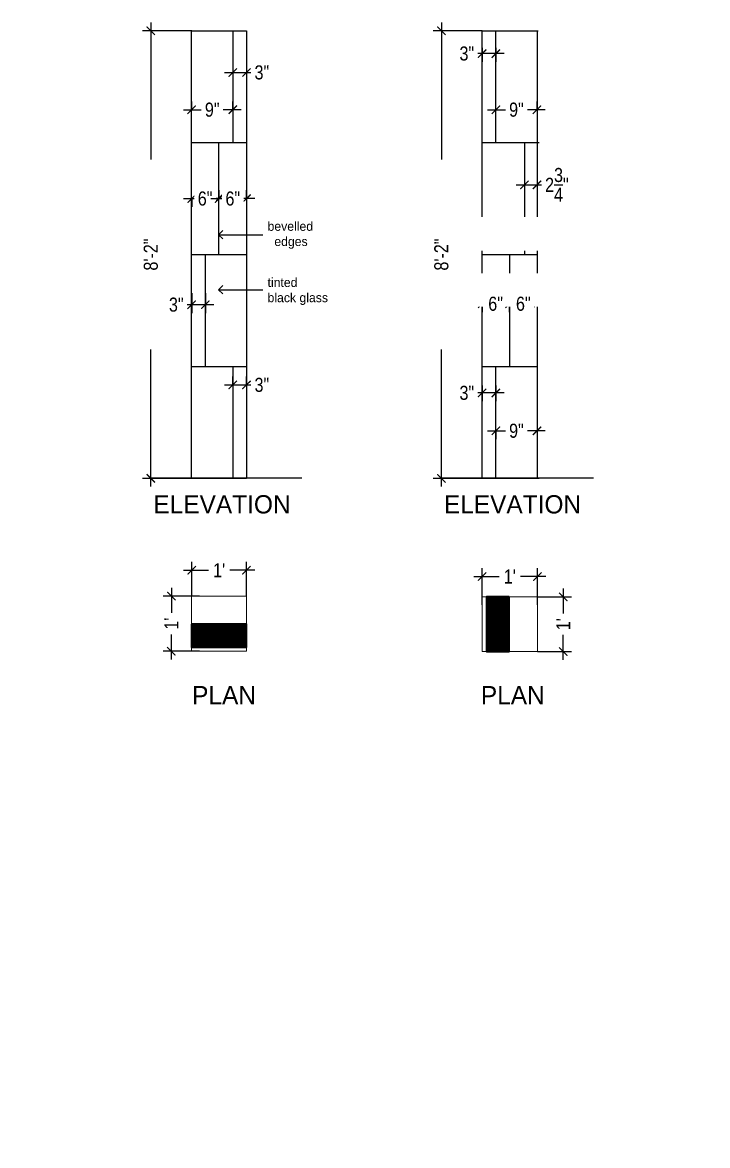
# Model space of a CAD drawing. Header units: inches. Extents: x -109431 to 29005, y -34715 to -1756.
# Drawn here: x -38152.9 to -38003, y -12079.6 to -11833.6 of the extents above; entities that cross this region are included whole.
import ezdxf

# ---------------------------------------------------------------- set-up
doc = ezdxf.new("R2010")
doc.units = ezdxf.units.IN
doc.header["$LTSCALE"] = 0.05
doc.header["$MEASUREMENT"] = 0
doc.header["$PDMODE"] = 3
doc.header["$PDSIZE"] = -4
doc.linetypes.add('ACAD_ISO03W100', pattern=[30, 12, -18])
doc.linetypes.add('DASHED2', pattern=[0.375, 0.25, -0.125])
doc.layers.get('Defpoints').update_dxf_attribs({"linetype": 'DASHED2'})
for name, color, linetype in [('Column', 6, 'Continuous'), ('Flooring Layout', 7, 'Continuous'), ('text', 4, 'Continuous')]:
    doc.layers.add(name, color=color, linetype=linetype)
doc.layers.add('FURNITURE', color=1, linetype='Continuous', lineweight=18)
doc.layers.add('WALL', color=7, linetype='Continuous', lineweight=35)
doc.styles.add('4MMOF3-8', font='ARIALN.TTF', dxfattribs={"height": 5.12})
doc.styles.add('9-128OF1-4', font='ARIALN.TTF', dxfattribs={"height": 3.0792})
doc.dimstyles.new('DIM 1-4', dxfattribs={"dimtxt": 3.0792, "dimasz": 1.82, "dimexe": 1.82, "dimexo": 0, "dimgap": 0.09, "dimtad": 0, "dimzin": 0, "dimdsep": 46, "dimlunit": 4, "dimtxsty": '9-128OF1-4', "dimblk": 'ARCHTICK', "dimcen": 1.8125, "dimdle": 1.82, "dimclrd": 8, "dimclre": 8, "dimadec": 0, "dimazin": 0, "dimtfac": 1, "dimtofl": 0, "dimtmove": 0, "dimatfit": 3, "dimldrblk": 'OPEN90', "dimfxl": 1, "dimtolj": 1, "dimtzin": 0, "dimlwd": -1, "dimarcsym": 0})

# ---------------------------------------------------------------- blocks, each defined once
blk = doc.blocks.new('_ArchTick')
at = {"color": 0, "const_width": 0.15}
blk.add_lwpolyline([(-0.5, -0.5), (0.5, 0.5)], dxfattribs=at)
blk = doc.blocks.new('*D874')
at = {"layer": 'Defpoints', "color": 0, "ltscale": 50, "transparency": 16777216}
for p in [(-38115.87, -11953.58), (-38115.87, -11959.24), (-38103.87, -11959.24)]:
    blk.add_point(p, dxfattribs=at)
at = {"layer": 'Flooring Layout', "color": 8, "linetype": 'ACAD_ISO03W100', "ltscale": 50, "transparency": 16777216}
for p, q in [((-38117.69, -11953.58), (-38111, -11953.58)), ((-38102.05, -11953.58), (-38108.74, -11953.58))]:
    blk.add_line(p, q, dxfattribs=at)
at = {"layer": 'Flooring Layout', "color": 8, "linetype": 'ACAD_ISO03W100', "lineweight": -2, "ltscale": 50, "transparency": 16777216}
for p, q in [((-38115.87, -11959.24), (-38115.87, -11951.76)), ((-38103.87, -11959.24), (-38103.87, -11951.76))]:
    blk.add_line(p, q, dxfattribs=at)
at = {"layer": 'Flooring Layout', "color": 8, "ltscale": 50, "transparency": 16777216, "xscale": 1.82, "yscale": 1.82, "zscale": 1.82, "rotation": 180}
blk.add_blockref('_ArchTick', (-38115.87, -11953.58), dxfattribs=at)
at = {"layer": 'Flooring Layout', "color": 8, "ltscale": 50, "transparency": 16777216, "xscale": 1.82, "yscale": 1.82, "zscale": 1.82}
blk.add_blockref('_ArchTick', (-38103.87, -11953.58), dxfattribs=at)
at = {"layer": 'Flooring Layout', "color": 0, "ltscale": 50, "transparency": 16777216, "insert": (-38109.87, -11953.58), "char_height": 3.079, "attachment_point": 5, "style": '9-128OF1-4', "bg_fill": 3, "box_fill_scale": 1.25, "bg_fill_color": 256, "bg_fill_true_color": 13158600, "bg_fill_transparency": 0}
blk.add_mtext("\\A1;1'", dxfattribs=at)
blk = doc.blocks.new('_Open90')
at = {"color": 0, "linetype": 'ByBlock', "lineweight": -2}
for p, q in [((0, 0), (-1, 0)), ((-0.5, 0.5), (0, 0)), ((0, 0), (-0.5, -0.5))]:
    blk.add_line(p, q, dxfattribs=at)
blk = doc.blocks.new('*D875')
at = {"layer": 'Defpoints', "color": 0, "ltscale": 50, "transparency": 16777216}
for p in [(-38114.13, -11959.24), (-38120.32, -11971.32), (-38114.13, -11971.32)]:
    blk.add_point(p, dxfattribs=at)
at = {"layer": 'Flooring Layout', "color": 8, "linetype": 'ACAD_ISO03W100', "ltscale": 50, "transparency": 16777216}
for p, q in [((-38120.32, -11957.42), (-38120.32, -11964.15)), ((-38120.32, -11973.14), (-38120.32, -11966.42))]:
    blk.add_line(p, q, dxfattribs=at)
at = {"layer": 'Flooring Layout', "color": 8, "linetype": 'ACAD_ISO03W100', "lineweight": -2, "ltscale": 50, "transparency": 16777216}
for p, q in [((-38114.13, -11959.24), (-38122.14, -11959.24)), ((-38114.13, -11971.32), (-38122.14, -11971.32))]:
    blk.add_line(p, q, dxfattribs=at)
at = {"layer": 'Flooring Layout', "color": 8, "ltscale": 50, "transparency": 16777216, "xscale": 1.82, "yscale": 1.82, "zscale": 1.82}
for p, rotation in [((-38120.32, -11959.24), 90), ((-38120.32, -11971.32), 270)]:
    blk.add_blockref('_ArchTick', p, dxfattribs=dict(at, rotation=rotation))
at = {"layer": 'Flooring Layout', "color": 0, "ltscale": 50, "transparency": 16777216, "insert": (-38120.32, -11965.28), "char_height": 3.079, "attachment_point": 5, "rotation": 90, "style": '9-128OF1-4', "bg_fill": 3, "box_fill_scale": 1.25, "bg_fill_color": 256, "bg_fill_true_color": 13158600, "bg_fill_transparency": 0}
blk.add_mtext("\\A1;1'", dxfattribs=at)
blk = doc.blocks.new('*D877')
at = {"layer": 'Defpoints', "color": 0, "ltscale": 50, "transparency": 16777216}
for p in [(-38040.22, -11959.41), (-38034.56, -11959.41), (-38040.22, -11971.41)]:
    blk.add_point(p, dxfattribs=at)
at = {"layer": 'Flooring Layout', "color": 8, "linetype": 'ACAD_ISO03W100', "ltscale": 50, "transparency": 16777216}
for p, q in [((-38034.56, -11957.59), (-38034.56, -11964.27)), ((-38034.56, -11973.23), (-38034.56, -11966.54))]:
    blk.add_line(p, q, dxfattribs=at)
at = {"layer": 'Flooring Layout', "color": 8, "linetype": 'ACAD_ISO03W100', "lineweight": -2, "ltscale": 50, "transparency": 16777216}
for p, q in [((-38040.22, -11959.41), (-38032.74, -11959.41)), ((-38040.22, -11971.41), (-38032.74, -11971.41))]:
    blk.add_line(p, q, dxfattribs=at)
at = {"layer": 'Flooring Layout', "color": 8, "ltscale": 50, "transparency": 16777216, "xscale": 1.82, "yscale": 1.82, "zscale": 1.82}
for p, rotation in [((-38034.56, -11959.41), 90), ((-38034.56, -11971.41), 270)]:
    blk.add_blockref('_ArchTick', p, dxfattribs=dict(at, rotation=rotation))
at = {"layer": 'Flooring Layout', "color": 0, "ltscale": 50, "transparency": 16777216, "insert": (-38034.56, -11965.41), "char_height": 3.079, "attachment_point": 5, "rotation": 90, "style": '9-128OF1-4', "bg_fill": 3, "box_fill_scale": 1.25, "bg_fill_color": 256, "bg_fill_true_color": 13158600, "bg_fill_transparency": 0}
blk.add_mtext("\\A1;1'", dxfattribs=at)
blk = doc.blocks.new('*D876')
at = {"layer": 'Defpoints', "color": 0, "ltscale": 50, "transparency": 16777216}
for p in [(-38052.3, -11954.96), (-38052.3, -11961.15), (-38040.22, -11961.15)]:
    blk.add_point(p, dxfattribs=at)
at = {"layer": 'Flooring Layout', "color": 8, "linetype": 'ACAD_ISO03W100', "lineweight": -2, "ltscale": 50, "transparency": 16777216}
for p, q in [((-38052.3, -11961.15), (-38052.3, -11953.14)), ((-38040.22, -11961.15), (-38040.22, -11953.14))]:
    blk.add_line(p, q, dxfattribs=at)
at = {"layer": 'Flooring Layout', "color": 8, "linetype": 'ACAD_ISO03W100', "ltscale": 50, "transparency": 16777216}
for p, q in [((-38054.12, -11954.96), (-38047.39, -11954.96)), ((-38038.4, -11954.96), (-38045.13, -11954.96))]:
    blk.add_line(p, q, dxfattribs=at)
at = {"layer": 'Flooring Layout', "color": 8, "ltscale": 50, "transparency": 16777216, "xscale": 1.82, "yscale": 1.82, "zscale": 1.82, "rotation": 180}
blk.add_blockref('_ArchTick', (-38052.3, -11954.96), dxfattribs=at)
at = {"layer": 'Flooring Layout', "color": 8, "ltscale": 50, "transparency": 16777216, "xscale": 1.82, "yscale": 1.82, "zscale": 1.82}
blk.add_blockref('_ArchTick', (-38040.22, -11954.96), dxfattribs=at)
at = {"layer": 'Flooring Layout', "color": 0, "ltscale": 50, "transparency": 16777216, "insert": (-38046.26, -11954.96), "char_height": 3.079, "attachment_point": 5, "style": '9-128OF1-4', "bg_fill": 3, "box_fill_scale": 1.25, "bg_fill_color": 256, "bg_fill_true_color": 13158600, "bg_fill_transparency": 0}
blk.add_mtext("\\A1;1'", dxfattribs=at)
blk = doc.blocks.new('*D878')
at = {"layer": 'Defpoints', "color": 0, "ltscale": 50, "transparency": 16777216}
blk.add_point((-38106.87, -11842.11), dxfattribs=at)
at = {"layer": 'Flooring Layout', "color": 8, "linetype": 'ACAD_ISO03W100', "lineweight": -2, "ltscale": 50, "transparency": 16777216}
for p, q in [((-38106.87, -11842.11), (-38106.87, -11846.42)), ((-38103.87, -11842.11), (-38103.87, -11846.42))]:
    blk.add_line(p, q, dxfattribs=at)
at = {"layer": 'Flooring Layout', "color": 8, "linetype": 'ACAD_ISO03W100', "ltscale": 50, "transparency": 16777216}
for p, q in [((-38108.69, -11844.6), (-38103.87, -11844.6)), ((-38103.87, -11844.6), (-38102.05, -11844.6))]:
    blk.add_line(p, q, dxfattribs=at)
at = {"layer": 'Flooring Layout', "color": 8, "ltscale": 50, "transparency": 16777216, "xscale": 1.82, "yscale": 1.82, "zscale": 1.82, "rotation": 180}
blk.add_blockref('_ArchTick', (-38106.87, -11844.6), dxfattribs=at)
at = {"layer": 'Flooring Layout', "color": 8, "ltscale": 50, "transparency": 16777216, "xscale": 1.82, "yscale": 1.82, "zscale": 1.82}
blk.add_blockref('_ArchTick', (-38103.87, -11844.6), dxfattribs=at)
at = {"layer": 'Flooring Layout', "color": 0, "ltscale": 50, "transparency": 16777216, "insert": (-38100.51, -11844.6), "char_height": 3.079, "attachment_point": 5, "style": '9-128OF1-4', "bg_fill": 3, "box_fill_scale": 1.25, "bg_fill_color": 256, "bg_fill_true_color": 13158600, "bg_fill_transparency": 0}
blk.add_mtext('\\A1;3"', dxfattribs=at)
at = {"layer": 'Defpoints', "color": 0, "ltscale": 50, "transparency": 16777216}
for p in [(-38103.87, -11842.11), (-38103.87, -11844.6)]:
    blk.add_point(p, dxfattribs=at)
blk = doc.blocks.new('*D879')
at = {"layer": 'Flooring Layout', "color": 8, "linetype": 'ACAD_ISO03W100', "ltscale": 50, "transparency": 16777216}
for p, q in [((-38117.69, -11872.21), (-38114.49, -11872.21)), ((-38108.18, -11872.21), (-38111.38, -11872.21))]:
    blk.add_line(p, q, dxfattribs=at)
at = {"layer": 'Flooring Layout', "color": 8, "linetype": 'ACAD_ISO03W100', "lineweight": -2, "ltscale": 50, "transparency": 16777216}
for p, q in [((-38115.87, -11872.21), (-38115.87, -11874.03)), ((-38110, -11872.21), (-38110, -11874.03))]:
    blk.add_line(p, q, dxfattribs=at)
at = {"layer": 'Flooring Layout', "color": 8, "ltscale": 50, "transparency": 16777216, "xscale": 1.82, "yscale": 1.82, "zscale": 1.82, "rotation": 180}
blk.add_blockref('_ArchTick', (-38115.87, -11872.21), dxfattribs=at)
at = {"layer": 'Flooring Layout', "color": 8, "ltscale": 50, "transparency": 16777216, "xscale": 1.82, "yscale": 1.82, "zscale": 1.82}
blk.add_blockref('_ArchTick', (-38110, -11872.21), dxfattribs=at)
at = {"layer": 'Flooring Layout', "color": 0, "ltscale": 50, "transparency": 16777216, "insert": (-38112.93, -11872.21), "char_height": 3.079, "attachment_point": 5, "style": '9-128OF1-4', "bg_fill": 3, "box_fill_scale": 1.25, "bg_fill_color": 256, "bg_fill_true_color": 13158600, "bg_fill_transparency": 0}
blk.add_mtext('\\A1;6"', dxfattribs=at)
at = {"layer": 'Defpoints', "color": 0, "ltscale": 50, "transparency": 16777216}
for p in [(-38115.87, -11872.21), (-38115.87, -11872.21), (-38110, -11872.21)]:
    blk.add_point(p, dxfattribs=at)
blk = doc.blocks.new('*D880')
at = {"layer": 'Flooring Layout', "color": 8, "linetype": 'ACAD_ISO03W100', "ltscale": 50, "transparency": 16777216}
for p, q in [((-38111.69, -11872.21), (-38108.42, -11872.21)), ((-38102.05, -11872.21), (-38105.32, -11872.21))]:
    blk.add_line(p, q, dxfattribs=at)
at = {"layer": 'Flooring Layout', "color": 8, "linetype": 'ACAD_ISO03W100', "lineweight": -2, "ltscale": 50, "transparency": 16777216}
for p, q in [((-38109.87, -11872.21), (-38109.87, -11870.39)), ((-38103.87, -11872.21), (-38103.87, -11870.39))]:
    blk.add_line(p, q, dxfattribs=at)
at = {"layer": 'Flooring Layout', "color": 8, "ltscale": 50, "transparency": 16777216, "xscale": 1.82, "yscale": 1.82, "zscale": 1.82, "rotation": 180}
blk.add_blockref('_ArchTick', (-38109.87, -11872.21), dxfattribs=at)
at = {"layer": 'Flooring Layout', "color": 8, "ltscale": 50, "transparency": 16777216, "xscale": 1.82, "yscale": 1.82, "zscale": 1.82}
blk.add_blockref('_ArchTick', (-38103.87, -11872.21), dxfattribs=at)
at = {"layer": 'Flooring Layout', "color": 0, "ltscale": 50, "transparency": 16777216, "insert": (-38106.87, -11872.21), "char_height": 3.079, "attachment_point": 5, "style": '9-128OF1-4', "bg_fill": 3, "box_fill_scale": 1.25, "bg_fill_color": 256, "bg_fill_true_color": 13158600, "bg_fill_transparency": 0}
blk.add_mtext('\\A1;6"', dxfattribs=at)
at = {"layer": 'Defpoints', "color": 0, "ltscale": 50, "transparency": 16777216}
for p in [(-38109.87, -11872.21), (-38109.87, -11872.21), (-38103.87, -11872.21)]:
    blk.add_point(p, dxfattribs=at)
blk = doc.blocks.new('*D881')
at = {"layer": 'Defpoints', "color": 0, "ltscale": 50, "transparency": 16777216}
blk.add_point((-38112.87, -11892.95), dxfattribs=at)
at = {"layer": 'Flooring Layout', "color": 8, "linetype": 'ACAD_ISO03W100', "lineweight": -2, "ltscale": 50, "transparency": 16777216}
for p, q in [((-38115.87, -11892.95), (-38115.87, -11897.26)), ((-38112.87, -11892.95), (-38112.87, -11897.26))]:
    blk.add_line(p, q, dxfattribs=at)
at = {"layer": 'Flooring Layout', "color": 8, "linetype": 'ACAD_ISO03W100', "ltscale": 50, "transparency": 16777216}
for p, q in [((-38115.87, -11895.44), (-38117.69, -11895.44)), ((-38111.05, -11895.44), (-38115.87, -11895.44))]:
    blk.add_line(p, q, dxfattribs=at)
at = {"layer": 'Flooring Layout', "color": 8, "ltscale": 50, "transparency": 16777216, "xscale": 1.82, "yscale": 1.82, "zscale": 1.82, "rotation": 180}
blk.add_blockref('_ArchTick', (-38115.87, -11895.44), dxfattribs=at)
at = {"layer": 'Flooring Layout', "color": 8, "ltscale": 50, "transparency": 16777216, "xscale": 1.82, "yscale": 1.82, "zscale": 1.82}
blk.add_blockref('_ArchTick', (-38112.87, -11895.44), dxfattribs=at)
at = {"layer": 'Flooring Layout', "color": 0, "ltscale": 50, "transparency": 16777216, "insert": (-38119.24, -11895.44), "char_height": 3.079, "attachment_point": 5, "style": '9-128OF1-4', "bg_fill": 3, "box_fill_scale": 1.25, "bg_fill_color": 256, "bg_fill_true_color": 13158600, "bg_fill_transparency": 0}
blk.add_mtext('\\A1;3"', dxfattribs=at)
at = {"layer": 'Defpoints', "color": 0, "ltscale": 50, "transparency": 16777216}
for p in [(-38115.87, -11892.95), (-38115.87, -11895.44)]:
    blk.add_point(p, dxfattribs=at)
blk = doc.blocks.new('*D882')
at = {"layer": 'Defpoints', "color": 0, "ltscale": 50, "transparency": 16777216}
blk.add_point((-38106.87, -11913.01), dxfattribs=at)
at = {"layer": 'Flooring Layout', "color": 8, "linetype": 'ACAD_ISO03W100', "lineweight": -2, "ltscale": 50, "transparency": 16777216}
for p, q in [((-38106.87, -11913.01), (-38106.87, -11911.19)), ((-38103.87, -11913.01), (-38103.87, -11911.19))]:
    blk.add_line(p, q, dxfattribs=at)
at = {"layer": 'Flooring Layout', "color": 8, "linetype": 'ACAD_ISO03W100', "ltscale": 50, "transparency": 16777216}
for p, q in [((-38108.69, -11913.01), (-38103.87, -11913.01)), ((-38103.87, -11913.01), (-38102.05, -11913.01))]:
    blk.add_line(p, q, dxfattribs=at)
at = {"layer": 'Flooring Layout', "color": 8, "ltscale": 50, "transparency": 16777216, "xscale": 1.82, "yscale": 1.82, "zscale": 1.82, "rotation": 180}
blk.add_blockref('_ArchTick', (-38106.87, -11913.01), dxfattribs=at)
at = {"layer": 'Flooring Layout', "color": 8, "ltscale": 50, "transparency": 16777216, "xscale": 1.82, "yscale": 1.82, "zscale": 1.82}
blk.add_blockref('_ArchTick', (-38103.87, -11913.01), dxfattribs=at)
at = {"layer": 'Flooring Layout', "color": 0, "ltscale": 50, "transparency": 16777216, "insert": (-38100.51, -11913.01), "char_height": 3.079, "attachment_point": 5, "style": '9-128OF1-4', "bg_fill": 3, "box_fill_scale": 1.25, "bg_fill_color": 256, "bg_fill_true_color": 13158600, "bg_fill_transparency": 0}
blk.add_mtext('\\A1;3"', dxfattribs=at)
at = {"layer": 'Defpoints', "color": 0, "ltscale": 50, "transparency": 16777216}
blk.add_point((-38103.87, -11913.01), dxfattribs=at)
blk.add_point((-38103.87, -11913.01), dxfattribs=at)
blk = doc.blocks.new('*D883')
at = {"layer": 'Defpoints', "color": 0, "ltscale": 50, "transparency": 16777216}
blk.add_point((-38049.3, -11839.16), dxfattribs=at)
at = {"layer": 'Flooring Layout', "color": 8, "linetype": 'ACAD_ISO03W100', "ltscale": 50, "transparency": 16777216}
for p, q in [((-38052.3, -11840.46), (-38054.12, -11840.46)), ((-38047.48, -11840.46), (-38052.3, -11840.46))]:
    blk.add_line(p, q, dxfattribs=at)
at = {"layer": 'Flooring Layout', "color": 8, "linetype": 'ACAD_ISO03W100', "lineweight": -2, "ltscale": 50, "transparency": 16777216}
for p, q in [((-38052.3, -11839.16), (-38052.3, -11842.28)), ((-38049.3, -11839.16), (-38049.3, -11842.28))]:
    blk.add_line(p, q, dxfattribs=at)
at = {"layer": 'Flooring Layout', "color": 8, "ltscale": 50, "transparency": 16777216, "xscale": 1.82, "yscale": 1.82, "zscale": 1.82, "rotation": 180}
blk.add_blockref('_ArchTick', (-38052.3, -11840.46), dxfattribs=at)
at = {"layer": 'Flooring Layout', "color": 8, "ltscale": 50, "transparency": 16777216, "xscale": 1.82, "yscale": 1.82, "zscale": 1.82}
blk.add_blockref('_ArchTick', (-38049.3, -11840.46), dxfattribs=at)
at = {"layer": 'Flooring Layout', "color": 0, "ltscale": 50, "transparency": 16777216, "insert": (-38055.66, -11840.46), "char_height": 3.079, "attachment_point": 5, "style": '9-128OF1-4', "bg_fill": 3, "box_fill_scale": 1.25, "bg_fill_color": 256, "bg_fill_true_color": 13158600, "bg_fill_transparency": 0}
blk.add_mtext('\\A1;3"', dxfattribs=at)
at = {"layer": 'Defpoints', "color": 0, "ltscale": 50, "transparency": 16777216}
for p in [(-38052.3, -11839.16), (-38052.3, -11840.46)]:
    blk.add_point(p, dxfattribs=at)
blk = doc.blocks.new('*D884')
at = {"layer": 'Defpoints', "color": 0, "ltscale": 50, "transparency": 16777216}
blk.add_point((-38043.05, -11866.74), dxfattribs=at)
at = {"layer": 'Flooring Layout', "color": 8, "linetype": 'ACAD_ISO03W100', "lineweight": -2, "ltscale": 50, "transparency": 16777216}
for p, q in [((-38043.05, -11866.74), (-38043.05, -11871.01)), ((-38040.3, -11866.74), (-38040.3, -11871.01))]:
    blk.add_line(p, q, dxfattribs=at)
at = {"layer": 'Flooring Layout', "color": 8, "linetype": 'ACAD_ISO03W100', "ltscale": 50, "transparency": 16777216}
for p, q in [((-38044.87, -11869.19), (-38040.3, -11869.19)), ((-38040.3, -11869.19), (-38038.48, -11869.19))]:
    blk.add_line(p, q, dxfattribs=at)
at = {"layer": 'Flooring Layout', "color": 8, "ltscale": 50, "transparency": 16777216, "xscale": 1.82, "yscale": 1.82, "zscale": 1.82, "rotation": 180}
blk.add_blockref('_ArchTick', (-38043.05, -11869.19), dxfattribs=at)
at = {"layer": 'Flooring Layout', "color": 8, "ltscale": 50, "transparency": 16777216, "xscale": 1.82, "yscale": 1.82, "zscale": 1.82}
blk.add_blockref('_ArchTick', (-38040.3, -11869.19), dxfattribs=at)
at = {"layer": 'Flooring Layout', "color": 0, "ltscale": 50, "transparency": 16777216, "insert": (-38035.95, -11869.19), "char_height": 3.0792, "attachment_point": 5, "style": '9-128OF1-4', "bg_fill": 3, "box_fill_scale": 1.25, "bg_fill_color": 256, "bg_fill_true_color": 13158600, "bg_fill_transparency": 0}
blk.add_mtext('\\A1;2{\\H1x;\\S3/4;}"', dxfattribs=at)
at = {"layer": 'Defpoints', "color": 0, "ltscale": 50, "transparency": 16777216}
for p in [(-38040.3, -11866.74), (-38040.3, -11869.19)]:
    blk.add_point(p, dxfattribs=at)
blk = doc.blocks.new('*D885')
at = {"layer": 'Defpoints', "color": 0, "ltscale": 50, "transparency": 16777216}
blk.add_point((-38049.3, -11913.14), dxfattribs=at)
at = {"layer": 'Flooring Layout', "color": 8, "linetype": 'ACAD_ISO03W100', "lineweight": -2, "ltscale": 50, "transparency": 16777216}
for p, q in [((-38052.3, -11913.14), (-38052.3, -11916.58)), ((-38049.3, -11913.14), (-38049.3, -11916.58))]:
    blk.add_line(p, q, dxfattribs=at)
at = {"layer": 'Flooring Layout', "color": 8, "linetype": 'ACAD_ISO03W100', "ltscale": 50, "transparency": 16777216}
for p, q in [((-38052.3, -11914.76), (-38054.12, -11914.76)), ((-38047.48, -11914.76), (-38052.3, -11914.76))]:
    blk.add_line(p, q, dxfattribs=at)
at = {"layer": 'Flooring Layout', "color": 8, "ltscale": 50, "transparency": 16777216, "xscale": 1.82, "yscale": 1.82, "zscale": 1.82, "rotation": 180}
blk.add_blockref('_ArchTick', (-38052.3, -11914.76), dxfattribs=at)
at = {"layer": 'Flooring Layout', "color": 8, "ltscale": 50, "transparency": 16777216, "xscale": 1.82, "yscale": 1.82, "zscale": 1.82}
blk.add_blockref('_ArchTick', (-38049.3, -11914.76), dxfattribs=at)
at = {"layer": 'Flooring Layout', "color": 0, "ltscale": 50, "transparency": 16777216, "insert": (-38055.66, -11914.76), "char_height": 3.079, "attachment_point": 5, "style": '9-128OF1-4', "bg_fill": 3, "box_fill_scale": 1.25, "bg_fill_color": 256, "bg_fill_true_color": 13158600, "bg_fill_transparency": 0}
blk.add_mtext('\\A1;3"', dxfattribs=at)
at = {"layer": 'Defpoints', "color": 0, "ltscale": 50, "transparency": 16777216}
for p in [(-38052.3, -11913.14), (-38052.3, -11914.76)]:
    blk.add_point(p, dxfattribs=at)
blk = doc.blocks.new('*D887')
at = {"layer": 'Flooring Layout', "color": 8, "linetype": 'ACAD_ISO03W100', "ltscale": 50, "transparency": 16777216}
for p, q in [((-38054.12, -11895.25), (-38050.91, -11895.25)), ((-38044.6, -11895.25), (-38047.81, -11895.25))]:
    blk.add_line(p, q, dxfattribs=at)
at = {"layer": 'Flooring Layout', "color": 8, "linetype": 'ACAD_ISO03W100', "lineweight": -2, "ltscale": 50, "transparency": 16777216}
for p, q in [((-38052.3, -11895.25), (-38052.3, -11897.07)), ((-38046.42, -11895.25), (-38046.42, -11897.07))]:
    blk.add_line(p, q, dxfattribs=at)
at = {"layer": 'Flooring Layout', "color": 8, "ltscale": 50, "transparency": 16777216, "xscale": 1.82, "yscale": 1.82, "zscale": 1.82, "rotation": 180}
blk.add_blockref('_ArchTick', (-38052.3, -11895.25), dxfattribs=at)
at = {"layer": 'Flooring Layout', "color": 8, "ltscale": 50, "transparency": 16777216, "xscale": 1.82, "yscale": 1.82, "zscale": 1.82}
blk.add_blockref('_ArchTick', (-38046.42, -11895.25), dxfattribs=at)
at = {"layer": 'Flooring Layout', "color": 0, "ltscale": 50, "transparency": 16777216, "insert": (-38049.36, -11895.25), "char_height": 3.079, "attachment_point": 5, "style": '9-128OF1-4', "bg_fill": 3, "box_fill_scale": 1.25, "bg_fill_color": 256, "bg_fill_true_color": 13158600, "bg_fill_transparency": 0}
blk.add_mtext('\\A1;6"', dxfattribs=at)
at = {"layer": 'Defpoints', "color": 0, "ltscale": 50, "transparency": 16777216}
for p in [(-38052.3, -11895.25), (-38052.3, -11895.25), (-38046.42, -11895.25)]:
    blk.add_point(p, dxfattribs=at)
blk = doc.blocks.new('*D886')
at = {"layer": 'Flooring Layout', "color": 8, "linetype": 'ACAD_ISO03W100', "lineweight": -2, "ltscale": 50, "transparency": 16777216}
for p, q in [((-38046.3, -11895.25), (-38046.3, -11893.43)), ((-38040.3, -11895.25), (-38040.3, -11893.43))]:
    blk.add_line(p, q, dxfattribs=at)
at = {"layer": 'Flooring Layout', "color": 8, "linetype": 'ACAD_ISO03W100', "ltscale": 50, "transparency": 16777216}
for p, q in [((-38048.12, -11895.25), (-38044.85, -11895.25)), ((-38038.48, -11895.25), (-38041.75, -11895.25))]:
    blk.add_line(p, q, dxfattribs=at)
at = {"layer": 'Flooring Layout', "color": 8, "ltscale": 50, "transparency": 16777216, "xscale": 1.82, "yscale": 1.82, "zscale": 1.82, "rotation": 180}
blk.add_blockref('_ArchTick', (-38046.3, -11895.25), dxfattribs=at)
at = {"layer": 'Flooring Layout', "color": 8, "ltscale": 50, "transparency": 16777216, "xscale": 1.82, "yscale": 1.82, "zscale": 1.82}
blk.add_blockref('_ArchTick', (-38040.3, -11895.25), dxfattribs=at)
at = {"layer": 'Flooring Layout', "color": 0, "ltscale": 50, "transparency": 16777216, "insert": (-38043.3, -11895.25), "char_height": 3.079, "attachment_point": 5, "style": '9-128OF1-4', "bg_fill": 3, "box_fill_scale": 1.25, "bg_fill_color": 256, "bg_fill_true_color": 13158600, "bg_fill_transparency": 0}
blk.add_mtext('\\A1;6"', dxfattribs=at)
at = {"layer": 'Defpoints', "color": 0, "ltscale": 50, "transparency": 16777216}
for p in [(-38046.3, -11895.25), (-38046.3, -11895.25), (-38040.3, -11895.25)]:
    blk.add_point(p, dxfattribs=at)
blk = doc.blocks.new('*D888')
at = {"layer": 'Defpoints', "color": 0, "ltscale": 50, "transparency": 16777216}
for p in [(-38115.87, -11852.75), (-38115.87, -11852.75), (-38106.87, -11852.75)]:
    blk.add_point(p, dxfattribs=at)
at = {"layer": 'Flooring Layout', "color": 8, "linetype": 'ACAD_ISO03W100', "ltscale": 50, "transparency": 16777216}
for p, q in [((-38117.69, -11852.75), (-38112.92, -11852.75)), ((-38105.05, -11852.75), (-38109.83, -11852.75))]:
    blk.add_line(p, q, dxfattribs=at)
at = {"layer": 'Flooring Layout', "color": 8, "linetype": 'ACAD_ISO03W100', "lineweight": -2, "ltscale": 50, "transparency": 16777216}
for p, q in [((-38115.87, -11852.75), (-38115.87, -11850.93)), ((-38106.87, -11852.75), (-38106.87, -11850.93))]:
    blk.add_line(p, q, dxfattribs=at)
at = {"layer": 'Flooring Layout', "color": 8, "ltscale": 50, "transparency": 16777216, "xscale": 1.82, "yscale": 1.82, "zscale": 1.82, "rotation": 180}
blk.add_blockref('_ArchTick', (-38115.87, -11852.75), dxfattribs=at)
at = {"layer": 'Flooring Layout', "color": 8, "ltscale": 50, "transparency": 16777216, "xscale": 1.82, "yscale": 1.82, "zscale": 1.82}
blk.add_blockref('_ArchTick', (-38106.87, -11852.75), dxfattribs=at)
at = {"layer": 'Flooring Layout', "color": 0, "ltscale": 50, "transparency": 16777216, "insert": (-38111.37, -11852.75), "char_height": 3.079, "attachment_point": 5, "style": '9-128OF1-4', "bg_fill": 3, "box_fill_scale": 1.25, "bg_fill_color": 256, "bg_fill_true_color": 13158600, "bg_fill_transparency": 0}
blk.add_mtext('\\A1;9"', dxfattribs=at)
blk = doc.blocks.new('*D889')
at = {"layer": 'Defpoints', "color": 0, "ltscale": 50, "transparency": 16777216}
for p in [(-38049.3, -11852.75), (-38049.3, -11852.75), (-38040.3, -11852.75)]:
    blk.add_point(p, dxfattribs=at)
at = {"layer": 'Flooring Layout', "color": 8, "linetype": 'ACAD_ISO03W100', "ltscale": 50, "transparency": 16777216}
for p, q in [((-38051.12, -11852.75), (-38046.34, -11852.75)), ((-38038.48, -11852.75), (-38043.26, -11852.75))]:
    blk.add_line(p, q, dxfattribs=at)
at = {"layer": 'Flooring Layout', "color": 8, "linetype": 'ACAD_ISO03W100', "lineweight": -2, "ltscale": 50, "transparency": 16777216}
for p, q in [((-38049.3, -11852.75), (-38049.3, -11850.93)), ((-38040.3, -11852.75), (-38040.3, -11850.93))]:
    blk.add_line(p, q, dxfattribs=at)
at = {"layer": 'Flooring Layout', "color": 8, "ltscale": 50, "transparency": 16777216, "xscale": 1.82, "yscale": 1.82, "zscale": 1.82, "rotation": 180}
blk.add_blockref('_ArchTick', (-38049.3, -11852.75), dxfattribs=at)
at = {"layer": 'Flooring Layout', "color": 8, "ltscale": 50, "transparency": 16777216, "xscale": 1.82, "yscale": 1.82, "zscale": 1.82}
blk.add_blockref('_ArchTick', (-38040.3, -11852.75), dxfattribs=at)
at = {"layer": 'Flooring Layout', "color": 0, "ltscale": 50, "transparency": 16777216, "insert": (-38044.8, -11852.75), "char_height": 3.079, "attachment_point": 5, "style": '9-128OF1-4', "bg_fill": 3, "box_fill_scale": 1.25, "bg_fill_color": 256, "bg_fill_true_color": 13158600, "bg_fill_transparency": 0}
blk.add_mtext('\\A1;9"', dxfattribs=at)
blk = doc.blocks.new('*D890')
at = {"layer": 'Defpoints', "color": 0, "ltscale": 50, "transparency": 16777216}
for p in [(-38049.3, -11923.06), (-38040.3, -11923.06), (-38040.3, -11923.06)]:
    blk.add_point(p, dxfattribs=at)
at = {"layer": 'Flooring Layout', "color": 8, "linetype": 'ACAD_ISO03W100', "ltscale": 50, "transparency": 16777216}
for p, q in [((-38051.12, -11923.06), (-38046.34, -11923.06)), ((-38038.48, -11923.06), (-38043.26, -11923.06))]:
    blk.add_line(p, q, dxfattribs=at)
at = {"layer": 'Flooring Layout', "color": 8, "linetype": 'ACAD_ISO03W100', "lineweight": -2, "ltscale": 50, "transparency": 16777216}
for p, q in [((-38049.3, -11923.06), (-38049.3, -11924.88)), ((-38040.3, -11923.06), (-38040.3, -11924.88))]:
    blk.add_line(p, q, dxfattribs=at)
at = {"layer": 'Flooring Layout', "color": 8, "ltscale": 50, "transparency": 16777216, "xscale": 1.82, "yscale": 1.82, "zscale": 1.82, "rotation": 180}
blk.add_blockref('_ArchTick', (-38049.3, -11923.06), dxfattribs=at)
at = {"layer": 'Flooring Layout', "color": 8, "ltscale": 50, "transparency": 16777216, "xscale": 1.82, "yscale": 1.82, "zscale": 1.82}
blk.add_blockref('_ArchTick', (-38040.3, -11923.06), dxfattribs=at)
at = {"layer": 'Flooring Layout', "color": 0, "ltscale": 50, "transparency": 16777216, "insert": (-38044.8, -11923.06), "char_height": 3.079, "attachment_point": 5, "style": '9-128OF1-4', "bg_fill": 3, "box_fill_scale": 1.25, "bg_fill_color": 256, "bg_fill_true_color": 13158600, "bg_fill_transparency": 0}
blk.add_mtext('\\A1;9"', dxfattribs=at)
blk = doc.blocks.new('*D891')
at = {"layer": 'Defpoints', "color": 0, "ltscale": 50, "transparency": 16777216}
for p in [(-38115.87, -11835.46), (-38124.8, -11933.46), (-38115.87, -11933.46)]:
    blk.add_point(p, dxfattribs=at)
at = {"layer": 'Flooring Layout', "color": 8, "linetype": 'ACAD_ISO03W100', "lineweight": -2, "ltscale": 50, "transparency": 16777216}
for p, q in [((-38115.87, -11835.46), (-38126.62, -11835.46)), ((-38115.87, -11933.46), (-38126.62, -11933.46))]:
    blk.add_line(p, q, dxfattribs=at)
at = {"layer": 'Flooring Layout', "color": 8, "linetype": 'ACAD_ISO03W100', "ltscale": 50, "transparency": 16777216}
for p, q in [((-38124.8, -11833.64), (-38124.8, -11881.01)), ((-38124.8, -11935.28), (-38124.8, -11887.91))]:
    blk.add_line(p, q, dxfattribs=at)
at = {"layer": 'Flooring Layout', "color": 8, "ltscale": 50, "transparency": 16777216, "xscale": 1.82, "yscale": 1.82, "zscale": 1.82}
for p, rotation in [((-38124.8, -11835.46), 90), ((-38124.8, -11933.46), 270)]:
    blk.add_blockref('_ArchTick', p, dxfattribs=dict(at, rotation=rotation))
at = {"layer": 'Flooring Layout', "color": 0, "ltscale": 50, "transparency": 16777216, "insert": (-38124.8, -11884.46), "char_height": 3.079, "attachment_point": 5, "rotation": 90, "style": '9-128OF1-4', "bg_fill": 3, "box_fill_scale": 1.25, "bg_fill_color": 256, "bg_fill_true_color": 13158600, "bg_fill_transparency": 0}
blk.add_mtext('\\A1;8\'-2"', dxfattribs=at)
blk = doc.blocks.new('*D892')
at = {"layer": 'Defpoints', "color": 0, "ltscale": 50, "transparency": 16777216}
for p in [(-38052.3, -11835.46), (-38061.22, -11933.46), (-38052.3, -11933.46)]:
    blk.add_point(p, dxfattribs=at)
at = {"layer": 'Flooring Layout', "color": 8, "linetype": 'ACAD_ISO03W100', "lineweight": -2, "ltscale": 50, "transparency": 16777216}
for p, q in [((-38052.3, -11835.46), (-38063.04, -11835.46)), ((-38052.3, -11933.46), (-38063.04, -11933.46))]:
    blk.add_line(p, q, dxfattribs=at)
at = {"layer": 'Flooring Layout', "color": 8, "linetype": 'ACAD_ISO03W100', "ltscale": 50, "transparency": 16777216}
for p, q in [((-38061.22, -11833.64), (-38061.22, -11881.01)), ((-38061.22, -11935.28), (-38061.22, -11887.91))]:
    blk.add_line(p, q, dxfattribs=at)
at = {"layer": 'Flooring Layout', "color": 8, "ltscale": 50, "transparency": 16777216, "xscale": 1.82, "yscale": 1.82, "zscale": 1.82}
for p, rotation in [((-38061.22, -11835.46), 90), ((-38061.22, -11933.46), 270)]:
    blk.add_blockref('_ArchTick', p, dxfattribs=dict(at, rotation=rotation))
at = {"layer": 'Flooring Layout', "color": 0, "ltscale": 50, "transparency": 16777216, "insert": (-38061.22, -11884.46), "char_height": 3.079, "attachment_point": 5, "rotation": 90, "style": '9-128OF1-4', "bg_fill": 3, "box_fill_scale": 1.25, "bg_fill_color": 256, "bg_fill_true_color": 13158600, "bg_fill_transparency": 0}
blk.add_mtext('\\A1;8\'-2"', dxfattribs=at)

msp = doc.modelspace()

# ---------------------------------------------------------------- hatches: boundary and pattern name
at = {"layer": 'Column', "ltscale": 0.25}
h = msp.add_hatch(dxfattribs=at)
h.set_pattern_fill('ANSI31', color=1, angle=180)
h.set_pattern_definition([(225, (-26012.00002, -66610.62261), (0.08838834765, -0.08838834765), [])])
h.paths.add_polyline_path([(-38051.38317, -11971.4077), (-38046.38317, -11971.4077), (-38046.38317, -11959.4077), (-38051.38317, -11959.4077)])
h = msp.add_hatch(dxfattribs=at)
h.set_pattern_fill('ANSI31', color=1, angle=270)
h.set_pattern_definition([(315, (16535.34309, 68.97545), (0.08838834765, 0.08838834765), [])])
h.paths.add_polyline_path([(-38103.87182, -11970.4077), (-38103.87182, -11965.4077), (-38115.87182, -11965.4077), (-38115.87182, -11970.4077)])

# ---------------------------------------------------------------- linework, layer by layer
at = {"layer": 'Flooring Layout', "ltscale": 50}
for p, q in [((-38115.87182, -11835.45938), (-38103.87182, -11835.45938)), ((-38115.87182, -11933.45938), (-38115.87182, -11835.45938)), ((-38106.87182, -11835.45938), (-38106.87182, -11859.95938)), ((-38103.87182, -11835.45938), (-38103.87182, -11933.45938)), ((-38052.29931, -11835.45938), (-38040.04931, -11835.45938)), ((-38052.29931, -11933.45938), (-38052.29931, -11835.45938)), ((-38049.29931, -11859.95938), (-38049.29931, -11835.45938)), ((-38040.29931, -11835.45938), (-38040.29931, -11933.45938)), ((-38115.87182, -11859.95938), (-38103.87182, -11859.95938)), ((-38109.99682, -11859.95938), (-38109.99682, -11884.45938)), ((-38052.29931, -11859.95938), (-38039.79931, -11859.95938)), ((-38043.04931, -11859.95938), (-38043.04931, -11884.45938)), ((-38115.87182, -11884.45938), (-38103.87182, -11884.45938)), ((-38112.87182, -11908.95938), (-38112.87182, -11884.45938)), ((-38052.29931, -11884.45938), (-38040.29931, -11884.45938)), ((-38046.29931, -11884.45938), (-38046.29931, -11908.95938)), ((-38115.87182, -11908.95938), (-38103.87182, -11908.95938)), ((-38106.87182, -11908.95938), (-38106.87182, -11933.45938)), ((-38052.29931, -11908.95938), (-38040.29931, -11908.95938)), ((-38049.29931, -11933.45938), (-38049.29931, -11908.95938)), ((-38091.78107, -11933.45938), (-38124.90293, -11933.45938)), ((-38115.87182, -11933.45938), (-38103.87182, -11933.45938)), ((-38103.87182, -11933.45938), (-38115.87182, -11933.45938)), ((-38027.95856, -11933.45938), (-38061.33042, -11933.45938)), ((-38052.29931, -11933.45938), (-38039.79931, -11933.45938)), ((-38039.79931, -11933.45938), (-38052.29931, -11933.45938))]:
    msp.add_line(p, q, dxfattribs=at)
at = {"layer": 'FURNITURE', "ltscale": 50}
for points in [[(-38115.87182, -11959.24157), (-38103.87182, -11959.24157), (-38103.87182, -11971.32384), (-38115.87182, -11971.32384)], [(-38040.21704, -11959.4077), (-38040.21704, -11971.4077), (-38052.29931, -11971.4077), (-38052.29931, -11959.4077)]]:
    msp.add_lwpolyline(points, close=True, dxfattribs=at)
at = {"layer": 'WALL', "ltscale": 0.25}
for points in [[(-38046.38317, -11959.4077), (-38051.38317, -11959.4077), (-38051.38317, -11971.4077), (-38046.38317, -11971.4077)], [(-38115.87182, -11965.4077), (-38115.87182, -11970.4077), (-38103.87182, -11970.4077), (-38103.87182, -11965.4077)]]:
    msp.add_lwpolyline(points, close=True, dxfattribs=at)

# ---------------------------------------------------------------- texts
at = {"layer": 'text', "ltscale": 50, "attachment_point": 4, "style": '4MMOF3-8', "bg_fill": 2}
for s, insert, char_height in [('{\\fStylus BT|b0|i0|c0|p34;\\C32;\\c2648525;ELEVATION}', (-38124.24486, -11939.17512), 4), ('{\\fStylus BT|b0|i0|c0|p34;\\C32;\\c2648525;PLAN}', (-38115.76511, -11980.94606), 4), ('\\pi238.71552;{\\fStylus BT|b0|i0|c0|p34;\\C30;\\c2254834;Led\\P\\pi234.48565;Strip profile}', (-38152.51947, -12070.55745), 0.75), ('\\pi238.97082;{\\fStylus BT|b0|i0|c0|p34;\\C32;\\c2648525;Ply\\P\\pi237.19191;Boxing}', (-38148.38844, -12078.29218), 0.75)]:
    msp.add_mtext_dynamic_manual_height_columns(s, width=240.3022649, gutter_width=15.396, heights=[0], dxfattribs=dict(at, insert=insert, char_height=char_height))

# ---------------------------------------------------------------- leaders
at = {"layer": 'Flooring Layout', "ltscale": 50}
msp.add_leader([(-38109.99682, -11880.12054), (-38093.32877, -11880.12054)], dimstyle='DIM 1-4', override={"dimgap": 0.09, "dimtad": 0, "dimfxl": 0.1875, "dimtfill": 1, "dimarcsym": 1}, dxfattribs=at)

# ---------------------------------------------------------------- next in the draw order: texts
at = {"layer": 'text', "ltscale": 50, "char_height": 4, "attachment_point": 4, "style": '4MMOF3-8', "bg_fill": 2}
for s, insert in [('{\\fStylus BT|b0|i0|c0|p34;\\C32;\\c2648525;ELEVATION}', (-38060.67235, -11939.17512)), ('{\\fStylus BT|b0|i0|c0|p34;\\C32;\\c2648525;PLAN}', (-38052.58575, -11980.94606))]:
    msp.add_mtext_dynamic_manual_height_columns(s, width=240.3022649, gutter_width=15.396, heights=[0], dxfattribs=dict(at, insert=insert))

# ---------------------------------------------------------------- next in the draw order: dimensions: what is measured, and where the dimension line sits
at = {"layer": 'Flooring Layout', "ltscale": 50}
for base, p1, p2, picture, middle in [((-38052.29931, -11840.45765), (-38049.29931, -11839.16184), (-38052.29931, -11839.16184), '*D883', (-38055.66279, -11840.45765)), ((-38103.87182, -11844.6035), (-38106.87182, -11842.10625), (-38103.87182, -11842.10625), '*D878', (-38100.50833, -11844.6035)), ((-38115.87182, -11852.75145), (-38106.87182, -11852.75145), (-38115.87182, -11852.75145), '*D888', (-38111.37182, -11852.75145)), ((-38049.29931, -11852.75145), (-38040.29931, -11852.75145), (-38049.29931, -11852.75145), '*D889', (-38044.79931, -11852.75145)), ((-38040.29931, -11869.19079), (-38043.04931, -11866.7376), (-38040.29931, -11866.7376), '*D884', (-38035.95388, -11869.19079)), ((-38115.871816336, -11872.209378619), (-38109.996816336, -11872.209378619), (-38115.871816336, -11872.209378619), '*D879', (-38112.934316336, -11872.209378619)), ((-38115.87182, -11895.44315), (-38112.87182, -11892.9459), (-38115.87182, -11892.9459), '*D881', (-38119.2353, -11895.44315)), ((-38052.2993066132, -11895.2464103526), (-38046.4243066132, -11895.2464103526), (-38052.2993066132, -11895.2464103526), '*D887', (-38049.3618066132, -11895.2464103526)), ((-38103.87182, -11913.00604), (-38106.87182, -11913.00604), (-38103.87182, -11913.00604), '*D882', (-38100.50833, -11913.00604)), ((-38052.29931, -11914.75801), (-38049.29931, -11913.13906), (-38052.29931, -11913.13906), '*D885', (-38055.66279, -11914.75801)), ((-38040.29931, -11923.05769), (-38049.29931, -11923.05769), (-38040.29931, -11923.05769), '*D890', (-38044.79931, -11923.05769)), ((-38115.87182, -11953.58075), (-38103.87182, -11959.24157), (-38115.87182, -11959.24157), '*D874', (-38109.87182, -11953.58075))]:
    dim = msp.add_linear_dim(base=base, p1=p1, p2=p2, dimstyle='DIM 1-4', override={"dimfxl": 0.1875, "dimtfill": 1, "dimarcsym": 1}, dxfattribs=at)
    dim.commit()
    dim.dimension.update_dxf_attribs({"geometry": picture, "text_midpoint": middle})
dim = msp.add_linear_dim(base=(-38034.55622, -11959.4077), p1=(-38040.21704, -11971.4077), p2=(-38040.21704, -11959.4077), angle=270, dimstyle='DIM 1-4', override={"dimfxl": 0.1875, "dimtfill": 1, "dimarcsym": 1}, dxfattribs=at)
dim.commit()
dim.dimension.update_dxf_attribs({"geometry": '*D877', "text_midpoint": (-38034.55622, -11965.4077)})

# ---------------------------------------------------------------- next in the draw order: dimensions: what is measured, and where the dimension line sits
for base, p1, p2, picture, middle in [((-38124.79699, -11933.45938), (-38115.87182, -11835.45938), (-38115.87182, -11933.45938), '*D891', (-38124.79699, -11884.45938)), ((-38061.22448, -11933.45938), (-38052.29931, -11835.45938), (-38052.29931, -11933.45938), '*D892', (-38061.22448, -11884.45938)), ((-38120.32143, -11971.32384), (-38114.12697, -11959.24157), (-38114.12697, -11971.32384), '*D875', (-38120.32143, -11965.2827))]:
    dim = msp.add_linear_dim(base=base, p1=p1, p2=p2, angle=90, dimstyle='DIM 1-4', override={"dimfxl": 0.1875, "dimtfill": 1, "dimarcsym": 1}, dxfattribs=at)
    dim.commit()
    dim.dimension.update_dxf_attribs({"geometry": picture, "text_midpoint": middle})
for base, p1, p2, picture, middle in [((-38109.87182, -11872.20938), (-38103.87182, -11872.20938), (-38109.87182, -11872.20938), '*D880', (-38106.87182, -11872.20938)), ((-38046.29931, -11895.24641), (-38040.29931, -11895.24641), (-38046.29931, -11895.24641), '*D886', (-38043.29931, -11895.24641)), ((-38052.29931, -11954.95809), (-38040.21704, -11961.15255), (-38052.29931, -11961.15255), '*D876', (-38046.25817, -11954.95809))]:
    dim = msp.add_linear_dim(base=base, p1=p1, p2=p2, dimstyle='DIM 1-4', override={"dimfxl": 0.1875, "dimtfill": 1, "dimarcsym": 1}, dxfattribs=at)
    dim.commit()
    dim.dimension.update_dxf_attribs({"geometry": picture, "text_midpoint": middle})

# ---------------------------------------------------------------- next in the draw order: leaders
msp.add_leader([(-38109.99682, -11892.15313), (-38093.32877, -11892.15313)], dimstyle='DIM 1-4', override={"dimgap": 0.09, "dimtad": 0, "dimfxl": 0.1875, "dimtfill": 1, "dimarcsym": 1}, dxfattribs=at)

# ---------------------------------------------------------------- next in the draw order: texts
at = {"layer": 'text', "ltscale": 50, "char_height": 2, "attachment_point": 4, "style": '4MMOF3-8', "bg_fill": 2}
for s, insert in [('{\\fStylus BT|b0|i0|c0|p34;\\C32;\\c2648525;bevelled\\P  edges}', (-38099.26564, -11880.22549)), ('{\\fStylus BT|b0|i0|c0|p34;\\C32;\\c2648525;tinted \\Pblack glass}', (-38099.26564, -11892.52896))]:
    msp.add_mtext_dynamic_manual_height_columns(s, width=240.3022649, gutter_width=15.396, heights=[0], dxfattribs=dict(at, insert=insert))

doc.saveas('drawing.dxf')
